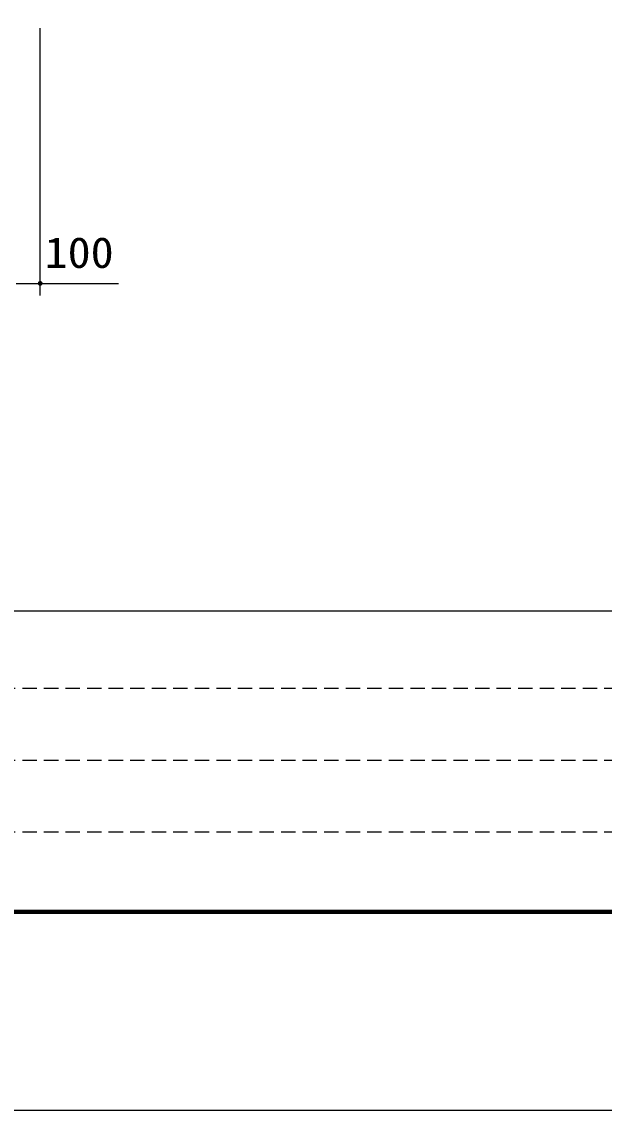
# Model space of a CAD drawing. Units: millimetres, scale not verified. Extents: x -14850 to 14850, y -10500 to 10500.
# Drawn here: x -6323 to -3890, y -10500 to -5957 of the extents above; entities that cross this region are included whole.
import ezdxf
from ezdxf.enums import TextEntityAlignment as Align

# ---------------------------------------------------------------- set-up
doc = ezdxf.new("R2010")
doc.units = ezdxf.units.MM
doc.header["$LTSCALE"] = 50
doc.linetypes.add('DASHED1', pattern=[1.8, 1.2, -0.6])
for name, color, linetype, lineweight in [('0-3_製作', 5, 'Continuous', 25), ('0-8_図面枠', 7, 'Continuous', 25), ('0-9_Axis_waku', 7, 'Continuous', 25)]:
    doc.layers.add(name, color=color, linetype=linetype, lineweight=lineweight)
doc.styles.add('ＭＳ ゴシック', font='')
doc.styles.get('ＭＳ ゴシック').set_extended_font_data('MS Gothic')

msp = doc.modelspace()

# ---------------------------------------------------------------- linework, layer by layer
at = {"layer": '0-3_製作', "color": 2}
for p, q in [((-6245.79, -7098.79), (-6245.79, -5983.59)), ((-6345.79, -7048.79), (-6245.79, -7048.79)), ((-6245.79, -7048.79), (-5918.44, -7048.79))]:
    msp.add_line(p, q, dxfattribs=at)
at = {"layer": '0-3_製作'}
for points in [[(-6252.63, -7041.5), (-6245.79, -7048.79), (-6253.49, -7042.41)], [(-6252.63, -7041.5), (-6245.79, -7038.79), (-6245.79, -7048.79)], [(-6251.67, -7040.7), (-6245.79, -7038.79), (-6252.63, -7041.5)], [(-6250.61, -7040.02), (-6245.79, -7038.79), (-6251.67, -7040.7)], [(-6249.47, -7039.49), (-6245.79, -7038.79), (-6250.61, -7040.02)], [(-6248.28, -7039.1), (-6245.79, -7038.79), (-6249.47, -7039.49)], [(-6247.04, -7038.86), (-6245.79, -7038.79), (-6248.28, -7039.1)], [(-6245.79, -7038.79), (-6235.79, -7048.79), (-6245.79, -7048.79)], [(-6245.79, -7038.79), (-6235.87, -7047.53), (-6235.79, -7048.79)], [(-6245.16, -7038.81), (-6235.87, -7047.53), (-6245.79, -7038.79)], [(-6245.16, -7038.81), (-6236.1, -7046.3), (-6235.87, -7047.53)], [(-6243.92, -7038.96), (-6236.1, -7046.3), (-6245.16, -7038.81)], [(-6243.92, -7038.96), (-6236.49, -7045.1), (-6236.1, -7046.3)], [(-6242.7, -7039.28), (-6236.49, -7045.1), (-6243.92, -7038.96)], [(-6242.7, -7039.28), (-6237.03, -7043.97), (-6236.49, -7045.1)], [(-6241.53, -7039.74), (-6237.03, -7043.97), (-6242.7, -7039.28)], [(-6241.53, -7039.74), (-6237.7, -7042.91), (-6237.03, -7043.97)], [(-6240.43, -7040.34), (-6237.7, -7042.91), (-6241.53, -7039.74)], [(-6240.43, -7040.34), (-6238.5, -7041.94), (-6237.7, -7042.91)], [(-6239.42, -7041.08), (-6238.5, -7041.94), (-6240.43, -7040.34)], [(-6255.77, -7048.16), (-6245.79, -7048.79), (-6255.79, -7048.79)], [(-6255.79, -7048.79), (-6245.79, -7058.79), (-6255.71, -7050.04)], [(-6255.79, -7048.79), (-6245.79, -7048.79), (-6245.79, -7058.79)], [(-6255.61, -7046.91), (-6245.79, -7048.79), (-6255.77, -7048.16)], [(-6255.71, -7050.04), (-6246.42, -7058.77), (-6255.48, -7051.27)], [(-6255.71, -7050.04), (-6245.79, -7058.79), (-6246.42, -7058.77)], [(-6255.3, -7045.7), (-6245.79, -7048.79), (-6255.61, -7046.91)], [(-6255.48, -7051.27), (-6247.66, -7058.61), (-6255.09, -7052.47)], [(-6255.48, -7051.27), (-6246.42, -7058.77), (-6247.66, -7058.61)], [(-6254.84, -7044.53), (-6245.79, -7048.79), (-6255.3, -7045.7)], [(-6255.09, -7052.47), (-6248.88, -7058.3), (-6254.55, -7053.6)], [(-6255.09, -7052.47), (-6247.66, -7058.61), (-6248.88, -7058.3)], [(-6254.23, -7043.43), (-6245.79, -7048.79), (-6254.84, -7044.53)], [(-6254.55, -7053.6), (-6250.05, -7057.83), (-6253.88, -7054.66)], [(-6254.55, -7053.6), (-6248.88, -7058.3), (-6250.05, -7057.83)], [(-6253.49, -7042.41), (-6245.79, -7048.79), (-6254.23, -7043.43)], [(-6253.88, -7054.66), (-6251.15, -7057.23), (-6253.08, -7055.63)], [(-6253.88, -7054.66), (-6250.05, -7057.83), (-6251.15, -7057.23)], [(-6253.08, -7055.63), (-6251.15, -7057.23), (-6252.16, -7056.49)], [(-6245.79, -7048.79), (-6244.54, -7058.71), (-6245.79, -7058.79)], [(-6245.79, -7048.79), (-6243.3, -7058.47), (-6244.54, -7058.71)], [(-6245.79, -7048.79), (-6242.11, -7058.08), (-6243.3, -7058.47)], [(-6245.79, -7048.79), (-6240.97, -7057.55), (-6242.11, -7058.08)], [(-6245.79, -7048.79), (-6239.91, -7056.88), (-6240.97, -7057.55)], [(-6245.79, -7048.79), (-6238.94, -7056.08), (-6239.91, -7056.88)], [(-6245.79, -7048.79), (-6238.08, -7055.16), (-6238.94, -7056.08)], [(-6235.79, -7048.79), (-6238.08, -7055.16), (-6245.79, -7048.79)], [(-6235.79, -7048.79), (-6237.35, -7054.14), (-6238.08, -7055.16)], [(-6235.79, -7048.79), (-6236.74, -7053.04), (-6237.35, -7054.14)], [(-6235.79, -7048.79), (-6236.28, -7051.88), (-6236.74, -7053.04)], [(-6235.79, -7048.79), (-6235.97, -7050.66), (-6236.28, -7051.88)], [(-6235.79, -7048.79), (-6235.81, -7049.41), (-6235.97, -7050.66)]]:
    msp.add_solid(points, dxfattribs=at)
at = {"layer": '0-8_図面枠'}
msp.add_lwpolyline([(-14850, -10500), (14850, -10500), (14850, 10500), (-14850, 10500)], close=True, dxfattribs=at)
at = {"layer": '0-9_Axis_waku'}
for p, q in [((-12950, -8415), (14000, -8415)), ((14011, -9676.01), (-12961, -9676.01)), ((14010, -9675.01), (-12960, -9675.01)), ((14009, -9674.01), (-12959, -9674.01)), ((14008, -9673.01), (-12958, -9673.01)), ((14007, -9672.01), (-12957, -9672.01)), ((14006, -9671.01), (-12956, -9671.01)), ((14005, -9670.01), (-12955, -9670.01)), ((14004, -9669.01), (-12954, -9669.01)), ((14003, -9668.01), (-12953, -9668.01)), ((14002, -9667.01), (-12952, -9667.01)), ((14001, -9666.01), (-12951, -9666.01)), ((-12950, -9665), (14000, -9665)), ((14014, -9679.01), (-12964, -9679.01)), ((14013, -9678.01), (-12963, -9678.01)), ((14012, -9677.01), (-12962, -9677.01))]:
    msp.add_line(p, q, dxfattribs=at)
at = {"layer": '0-9_Axis_waku', "linetype": 'DASHED1'}
for p, q in [((400, -8740), (-12950, -8740)), ((400, -9040), (-12950, -9040)), ((400, -9340), (-12950, -9340))]:
    msp.add_line(p, q, dxfattribs=at)

# ---------------------------------------------------------------- texts
at = {"layer": '0-3_製作', "color": 4, "style": 'ＭＳ ゴシック', "width": 1.1}
msp.add_text('100', height=128.4, dxfattribs=at).set_placement((-6227.21, -7022.75), align=Align.BOTTOM_LEFT)

doc.saveas('drawing.dxf')
